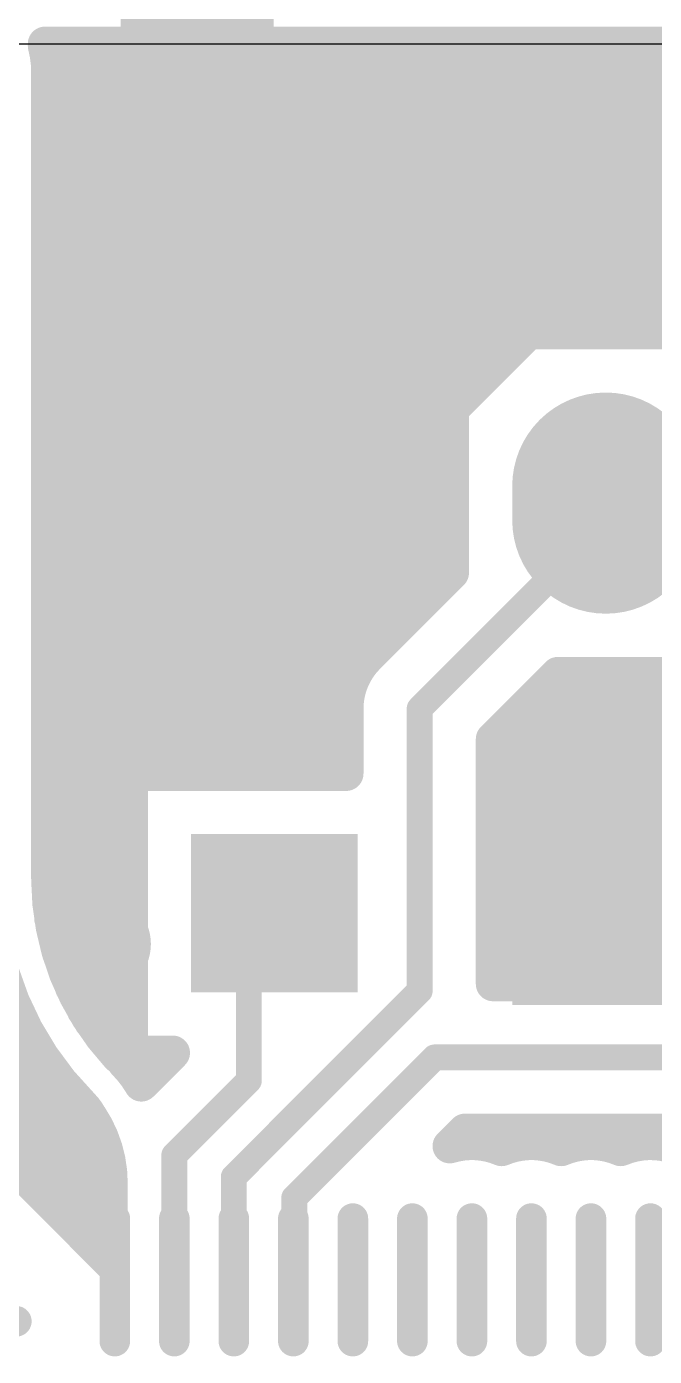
# Model space of a CAD drawing. Header units: inches. Extents: x 0 to 226, y 0 to 70.
# Drawn here: x 40.95 to 44.64, y 55.66 to 63.47 of the extents above; entities that cross this region are included whole.
import ezdxf

# ---------------------------------------------------------------- set-up
doc = ezdxf.new("R2010")
doc.units = ezdxf.units.IN
doc.layers.add('Multi-Layer', color=9, linetype='Continuous')
doc.layers.add('Top Layer', color=1, linetype='Continuous')

msp = doc.modelspace()

# ---------------------------------------------------------------- hatches: boundary and pattern name
at = {"layer": 'Top Layer'}
for points in [[(41.5002, 62.6746), (42.4002, 62.6746), (42.4002, 63.7722), (41.5002, 63.7722)], [(41.1497, 62.7913), (43.0626, 62.7913), (43.0626, 63.4722), (41.1497, 63.4722)]]:
    msp.add_hatch(color=1, dxfattribs=at).paths.add_polyline_path(points)

# ---------------------------------------------------------------- linework, layer by layer
at = {"layer": 'Multi-Layer'}
msp.add_line((29.4405, 63.3706), (48.881, 63.3706), dxfattribs=at)
at = {"layer": 'Top Layer'}
for points in [[(41.0562, 63.3706, 0.2032, 0.2032, 0), (41.1443, 63.3706, 0.2032, 0.2032, 0)], [(41.0562, 63.3591, 0.2032, 0.2032, -0.06305), (41.0759, 63.204, 0.2032, 0.2032, 0)], [(41.0665, 63.3113, 0.2032, 0.2032, 0), (41.1443, 63.3113, 0.2032, 0.2032, 0)], [(41.0832, 58.3136, 0.2032, 0.2032, 0), (41.0832, 63.3706, 0.2032, 0.2032, 0)], [(41.1443, 63.1166, 0.2032, 0.2032, 0), (41.1443, 63.3706, 0.2032, 0.2032, 0)], [(42.7555, 63.3706, 0.2032, 0.2032, 0), (48.3349, 63.3706, 0.2032, 0.2032, 0)], [(42.7555, 63.1166, 0.2032, 0.2032, 0), (42.7555, 63.3706, 0.2032, 0.2032, 0)], [(42.7555, 63.3113, 0.2032, 0.2032, 0), (48.3349, 63.3113, 0.2032, 0.2032, 0)], [(42.912, 59.7204, 0.2032, 0.2032, 0), (42.912, 63.3706, 0.2032, 0.2032, 0)], [(43.1152, 59.9302, 0.2032, 0.2032, 0), (43.1152, 63.3706, 0.2032, 0.2032, 0)], [(43.3184, 60.1334, 0.2032, 0.2032, 0), (43.3184, 63.3706, 0.2032, 0.2032, 0)], [(43.5216, 61.2982, 0.2032, 0.2032, 0), (43.5216, 63.3706, 0.2032, 0.2032, 0)], [(43.7248, 61.5014, 0.2032, 0.2032, 0), (43.7248, 63.3706, 0.2032, 0.2032, 0)], [(43.928, 61.6768, 0.2032, 0.2032, 0), (43.928, 63.3706, 0.2032, 0.2032, 0)], [(44.1312, 61.6768, 0.2032, 0.2032, 0), (44.1312, 63.3706, 0.2032, 0.2032, 0)], [(44.3344, 61.6768, 0.2032, 0.2032, 0), (44.3344, 63.3706, 0.2032, 0.2032, 0)], [(44.5376, 61.6768, 0.2032, 0.2032, 0), (44.5376, 63.3706, 0.2032, 0.2032, 0)], [(44.7408, 61.6768, 0.2032, 0.2032, 0), (44.7408, 63.3706, 0.2032, 0.2032, 0)], [(41.0759, 58.4636, 0.2032, 0.2032, 0), (41.0759, 63.204, 0.2032, 0.2032, 0)], [(41.0759, 63.1081, 0.2032, 0.2032, 0), (48.3349, 63.1081, 0.2032, 0.2032, 0)], [(41.1443, 63.1166, 0.2032, 0.2032, 0), (42.7555, 63.1166, 0.2032, 0.2032, 0)], [(41.2864, 57.6892, 0.2032, 0.2032, 0), (41.2864, 63.1166, 0.2032, 0.2032, 0)], [(41.4896, 57.418, 0.2032, 0.2032, 0), (41.4896, 63.1166, 0.2032, 0.2032, 0)], [(41.6928, 59.081, 0.2032, 0.2032, 0), (41.6928, 63.1166, 0.2032, 0.2032, 0)], [(41.896, 59.081, 0.2032, 0.2032, 0), (41.896, 63.1166, 0.2032, 0.2032, 0)], [(42.0992, 59.081, 0.2032, 0.2032, 0), (42.0992, 63.1166, 0.2032, 0.2032, 0)], [(42.3024, 59.081, 0.2032, 0.2032, 0), (42.3024, 63.1166, 0.2032, 0.2032, 0)], [(42.5056, 59.081, 0.2032, 0.2032, 0), (42.5056, 63.1166, 0.2032, 0.2032, 0)], [(42.7088, 59.081, 0.2032, 0.2032, 0), (42.7088, 63.1166, 0.2032, 0.2032, 0)], [(41.0759, 62.9049, 0.2032, 0.2032, 0), (48.3349, 62.9049, 0.2032, 0.2032, 0)], [(41.0759, 62.7017, 0.2032, 0.2032, 0), (48.3349, 62.7017, 0.2032, 0.2032, 0)], [(41.0759, 62.4985, 0.2032, 0.2032, 0), (48.3349, 62.4985, 0.2032, 0.2032, 0)], [(41.0759, 62.2953, 0.2032, 0.2032, 0), (48.3349, 62.2953, 0.2032, 0.2032, 0)], [(41.0759, 62.0921, 0.2032, 0.2032, 0), (48.3349, 62.0921, 0.2032, 0.2032, 0)], [(41.0759, 61.8889, 0.2032, 0.2032, 0), (48.3349, 61.8889, 0.2032, 0.2032, 0)], [(41.0759, 61.6857, 0.2032, 0.2032, 0), (48.3349, 61.6857, 0.2032, 0.2032, 0)], [(43.4475, 61.224, 0.2032, 0.2032, 0), (43.9003, 61.6768, 0.2032, 0.2032, 0)], [(43.9003, 61.6768, 0.2032, 0.2032, 0), (44.8059, 61.6768, 0.2032, 0.2032, 0)], [(41.0759, 61.4825, 0.2032, 0.2032, 0), (43.7059, 61.4825, 0.2032, 0.2032, 0)], [(41.0759, 61.2793, 0.2032, 0.2032, 0), (43.5027, 61.2793, 0.2032, 0.2032, 0)], [(43.4475, 60.2624, 0.2032, 0.2032, 0), (43.4475, 61.224, 0.2032, 0.2032, 0)], [(44.3531, 60.5712, 1.1, 1.1, 0), (44.3531, 60.7712, 1.1, 1.1, 0)], [(41.0759, 61.0761, 0.2032, 0.2032, 0), (43.4475, 61.0761, 0.2032, 0.2032, 0)], [(41.0759, 60.8729, 0.2032, 0.2032, 0), (43.4475, 60.8729, 0.2032, 0.2032, 0)], [(41.0759, 60.6697, 0.2032, 0.2032, 0), (43.4475, 60.6697, 0.2032, 0.2032, 0)], [(43.2588, 59.463, 0.1524, 0.1524, 0), (44.4872, 60.6914, 0.1524, 0.1524, 0)], [(41.0759, 60.4665, 0.2032, 0.2032, 0), (43.4475, 60.4665, 0.2032, 0.2032, 0)], [(41.0759, 60.2633, 0.2032, 0.2032, 0), (43.4475, 60.2633, 0.2032, 0.2032, 0)], [(42.9539, 59.7688, 0.2032, 0.2032, 0), (43.4475, 60.2624, 0.2032, 0.2032, 0)], [(41.0759, 60.0601, 0.2032, 0.2032, 0), (43.2452, 60.0601, 0.2032, 0.2032, 0)], [(41.0759, 59.8569, 0.2032, 0.2032, 0), (43.042, 59.8569, 0.2032, 0.2032, 0)], [(42.827, 59.463, 0.2032, 0.2032, -0.199327), (42.9539, 59.7688, 0.2032, 0.2032, 0)], [(42.827, 59.463, 0.2032, 0.2032, -0.198912), (42.9534, 59.7683, 0.2032, 0.2032, 0)], [(41.0759, 59.6537, 0.2032, 0.2032, 0), (42.8713, 59.6537, 0.2032, 0.2032, 0)], [(43.6906, 59.2842, 0.2032, 0.2032, 0), (44.072, 59.6656, 0.2032, 0.2032, 0)], [(44.0601, 59.6537, 0.2032, 0.2032, 0), (48.3349, 59.6537, 0.2032, 0.2032, 0)], [(44.072, 59.6656, 0.2032, 0.2032, 0), (44.8059, 59.6656, 0.2032, 0.2032, 0)], [(44.1312, 57.8447, 0.2032, 0.2032, 0), (44.1312, 59.6656, 0.2032, 0.2032, 0)], [(44.3344, 57.8447, 0.2032, 0.2032, 0), (44.3344, 59.6656, 0.2032, 0.2032, 0)], [(44.5376, 57.8447, 0.2032, 0.2032, 0), (44.5376, 59.6656, 0.2032, 0.2032, 0)], [(44.7408, 57.8447, 0.2032, 0.2032, 0), (44.7408, 59.6656, 0.2032, 0.2032, 0)], [(42.827, 59.081, 0.2032, 0.2032, 0), (42.827, 59.463, 0.2032, 0.2032, 0)], [(43.928, 57.8447, 0.2032, 0.2032, 0), (43.928, 59.5216, 0.2032, 0.2032, 0)], [(41.0759, 59.4505, 0.2032, 0.2032, 0), (42.827, 59.4505, 0.2032, 0.2032, 0)], [(43.2588, 57.8035, 0.1524, 0.1524, 0), (43.2588, 59.463, 0.1524, 0.1524, 0)], [(43.8569, 59.4505, 0.2032, 0.2032, 0), (48.3349, 59.4505, 0.2032, 0.2032, 0)], [(43.7248, 57.8447, 0.2032, 0.2032, 0), (43.7248, 59.3184, 0.2032, 0.2032, 0)], [(41.0759, 59.2473, 0.2032, 0.2032, 0), (42.827, 59.2473, 0.2032, 0.2032, 0)], [(43.6906, 57.8447, 0.2032, 0.2032, 0), (43.6906, 59.2842, 0.2032, 0.2032, 0)], [(43.6906, 59.2473, 0.2032, 0.2032, 0), (45.3475, 59.2473, 0.2032, 0.2032, 0)], [(41.5595, 59.081, 0.2032, 0.2032, 0), (42.827, 59.081, 0.2032, 0.2032, 0)], [(41.5595, 57.4398, 0.2032, 0.2032, 0), (41.5595, 59.081, 0.2032, 0.2032, 0)], [(41.0759, 59.0441, 0.2032, 0.2032, 0), (41.5595, 59.0441, 0.2032, 0.2032, 0)], [(43.6906, 59.0441, 0.2032, 0.2032, 0), (45.3475, 59.0441, 0.2032, 0.2032, 0)], [(41.0759, 58.8409, 0.2032, 0.2032, 0), (41.5595, 58.8409, 0.2032, 0.2032, 0)], [(43.6906, 58.8409, 0.2032, 0.2032, 0), (45.3475, 58.8409, 0.2032, 0.2032, 0)], [(41.0837, 56.9424, 0.7366, 0.7366, -0.198912), (40.4536, 58.4636, 0.7366, 0.7366, 0)], [(41.0759, 58.6377, 0.2032, 0.2032, 0), (41.5595, 58.6377, 0.2032, 0.2032, 0)], [(43.6906, 58.6377, 0.2032, 0.2032, 0), (45.3475, 58.6377, 0.2032, 0.2032, 0)], [(41.4837, 57.424, 0.2032, 0.2032, -0.189121), (41.0759, 58.4636, 0.2032, 0.2032, 0)], [(41.0761, 58.4345, 0.2032, 0.2032, 0), (41.5595, 58.4345, 0.2032, 0.2032, 0)], [(43.6906, 58.4345, 0.2032, 0.2032, 0), (45.3475, 58.4345, 0.2032, 0.2032, 0)], [(41.0936, 58.2313, 0.2032, 0.2032, 0), (41.5595, 58.2313, 0.2032, 0.2032, 0)], [(43.6906, 58.2313, 0.2032, 0.2032, 0), (45.3475, 58.2313, 0.2032, 0.2032, 0)], [(42.2542, 57.9825, 0.1524, 0.1524, 0), (42.5052, 58.2335, 0.1524, 0.1524, 0)], [(41.1392, 58.0281, 0.2032, 0.2032, 0), (41.5595, 58.0281, 0.2032, 0.2032, 0)], [(43.6906, 58.0281, 0.2032, 0.2032, 0), (45.3475, 58.0281, 0.2032, 0.2032, 0)], [(42.2542, 57.2765, 0.1524, 0.1524, 0), (42.2542, 57.9825, 0.1524, 0.1524, 0)], [(41.2157, 57.8249, 0.2032, 0.2032, 0), (41.5595, 57.8249, 0.2032, 0.2032, 0)], [(43.6906, 57.8447, 0.2032, 0.2032, 0), (45.2683, 57.8447, 0.2032, 0.2032, 0)], [(42.1661, 56.7109, 0.1524, 0.1524, 0), (43.2588, 57.8035, 0.1524, 0.1524, 0)], [(41.3285, 57.6217, 0.2032, 0.2032, 0), (41.5595, 57.6217, 0.2032, 0.2032, 0)], [(41.5595, 57.4398, 0.2032, 0.2032, 0), (41.8068, 57.4398, 0.2032, 0.2032, 0)], [(41.622, 57.255, 0.2032, 0.2032, 0), (41.8068, 57.4398, 0.2032, 0.2032, 0)], [(41.6928, 57.3259, 0.2032, 0.2032, 0), (41.6928, 57.4398, 0.2032, 0.2032, 0)], [(41.4892, 57.4185, 0.2032, 0.2032, 0), (41.7855, 57.4185, 0.2032, 0.2032, 0)], [(41.5237, 57.3824, 0.2032, 0.2032, -0.063513), (41.6201, 57.2579, 0.2032, 0.2032, 0)], [(42.5214, 56.5876, 0.1524, 0.1524, 0), (43.3467, 57.4129, 0.1524, 0.1524, 0)], [(43.3467, 57.4129, 0.1524, 0.1524, 0), (45.4471, 57.4129, 0.1524, 0.1524, 0)], [(41.8161, 56.8385, 0.1524, 0.1524, 0), (42.2542, 57.2765, 0.1524, 0.1524, 0)], [(41.2531, 57.1876, 0.1524, 0.1524, -0.198912), (41.4662, 56.6732, 0.1524, 0.1524, 0)], [(43.4361, 56.8916, 0.2032, 0.2032, 0), (43.5256, 56.9811, 0.2032, 0.2032, 0)], [(43.5256, 56.9811, 0.2032, 0.2032, 0), (45.4471, 56.9811, 0.2032, 0.2032, 0)], [(43.7248, 56.8818, 0.2032, 0.2032, 0), (43.7248, 56.9811, 0.2032, 0.2032, 0)], [(44.1312, 56.8901, 0.2032, 0.2032, 0), (44.1312, 56.9811, 0.2032, 0.2032, 0)], [(44.5376, 56.904, 0.2032, 0.2032, 0), (44.5376, 56.9811, 0.2032, 0.2032, 0)], [(44.7408, 56.8932, 0.2032, 0.2032, 0), (44.7408, 56.9811, 0.2032, 0.2032, 0)], [(43.4361, 56.8916, 0.2032, 0.2032, -0.176749), (43.7411, 56.8752, 0.2032, 0.2032, 0)], [(43.7411, 56.8752, 0.2032, 0.2032, -0.204583), (44.0911, 56.8752, 0.2032, 0.2032, 0)], [(44.0911, 56.8752, 0.2032, 0.2032, -0.204583), (44.4411, 56.8752, 0.2032, 0.2032, 0)], [(44.4411, 56.8752, 0.2032, 0.2032, -0.538019), (45.0617, 56.4654, 0.2032, 0.2032, 0)], [(41.1448, 56.8813, 0.1524, 0.1524, -0.198912), (41.4662, 56.1054, 0.1524, 0.1524, 0)], [(41.8161, 56.1054, 0.1524, 0.1524, 0), (41.8161, 56.8385, 0.1524, 0.1524, 0)], [(40.8495, 56.7634, 0.1524, 0.1524, 0), (41.4369, 56.176, 0.1524, 0.1524, 0)], [(41.0087, 56.7561, 0.1524, 0.1524, 0), (41.3295, 56.4352, 0.1524, 0.1524, 0)], [(41.3313, 56.8257, 0.1524, 0.1524, -0.198912), (41.4662, 56.5002, 0.1524, 0.1524, 0)], [(41.1342, 56.7439, 0.1524, 0.1524, 0), (41.2494, 56.6288, 0.1524, 0.1524, 0)], [(42.1661, 56.1054, 0.1524, 0.1524, 0), (42.1661, 56.7109, 0.1524, 0.1524, 0)], [(41.2494, 56.6288, 0.1524, 0.1524, -0.198912), (41.4662, 56.1054, 0.1524, 0.1524, 0)], [(41.4662, 56.5002, 0.1524, 0.1524, 0), (41.4662, 56.6732, 0.1524, 0.1524, 0)], [(42.5214, 56.1107, 0.1524, 0.1524, 0), (42.5214, 56.5876, 0.1524, 0.1524, 0)], [(41.4662, 55.7454, 0.18, 0.18, 0), (41.4662, 56.4654, 0.18, 0.18, 0)], [(41.4662, 56.1054, 0.1524, 0.1524, 0), (41.4662, 56.5002, 0.1524, 0.1524, 0)], [(41.8161, 55.7454, 0.18, 0.18, 0), (41.8161, 56.4654, 0.18, 0.18, 0)], [(42.1661, 55.7454, 0.18, 0.18, 0), (42.1661, 56.4654, 0.18, 0.18, 0)], [(42.5161, 55.7454, 0.18, 0.18, 0), (42.5161, 56.4654, 0.18, 0.18, 0)], [(42.8661, 55.7454, 0.18, 0.18, 0), (42.8661, 56.4654, 0.18, 0.18, 0)], [(43.2161, 55.7454, 0.18, 0.18, 0), (43.2161, 56.4654, 0.18, 0.18, 0)], [(43.5661, 55.7454, 0.18, 0.18, 0), (43.5661, 56.4654, 0.18, 0.18, 0)], [(43.9161, 55.7454, 0.18, 0.18, 0), (43.9161, 56.4654, 0.18, 0.18, 0)], [(44.2661, 55.7454, 0.18, 0.18, 0), (44.2661, 56.4654, 0.18, 0.18, 0)], [(44.6161, 55.7454, 0.18, 0.18, 0), (44.6161, 56.4654, 0.18, 0.18, 0)], [(41.3295, 56.4352, 0.1524, 0.1524, -0.198912), (41.4662, 56.1054, 0.1524, 0.1524, 0)], [(41.4369, 56.176, 0.1524, 0.1524, -0.198912), (41.4662, 56.1054, 0.1524, 0.1524, 0)], [(42.5161, 56.1054, 0.1524, 0.1524, 0), (42.5214, 56.1107, 0.1524, 0.1524, 0)], [(40.8871, 55.8617, 0.18, 0.18, 0), (40.1671, 55.8617, 0.18, 0.18, 0)]]:
    msp.add_lwpolyline(points, format="xyseb", dxfattribs=at)
for points in [[(41.0054, 63.3706, 0.1016, 0.1016, 1), (41.107, 63.3706, 0.1016, 0.1016, 1)], [(41.0054, 63.3591, 0.1016, 0.1016, 1), (41.107, 63.3591, 0.1016, 0.1016, 1)], [(41.0157, 63.3113, 0.1016, 0.1016, 1), (41.1173, 63.3113, 0.1016, 0.1016, 1)], [(41.0324, 63.3706, 0.1016, 0.1016, 1), (41.134, 63.3706, 0.1016, 0.1016, 1)], [(41.1704, 63.1238, 0.3048, 0.3048, 1), (41.4752, 63.1238, 0.3048, 0.3048, 1)], [(41.0935, 63.3706, 0.1016, 0.1016, 1), (41.1951, 63.3706, 0.1016, 0.1016, 1)], [(41.0935, 63.3706, 0.1016, 0.1016, 1), (41.1951, 63.3706, 0.1016, 0.1016, 1)], [(41.0935, 63.3113, 0.1016, 0.1016, 1), (41.1951, 63.3113, 0.1016, 0.1016, 1)], [(42.0069, 63.1355, 0.3048, 0.3048, 1), (42.3117, 63.1355, 0.3048, 0.3048, 1)], [(42.7047, 63.3706, 0.1016, 0.1016, 1), (42.8063, 63.3706, 0.1016, 0.1016, 1)], [(42.7047, 63.3706, 0.1016, 0.1016, 1), (42.8063, 63.3706, 0.1016, 0.1016, 1)], [(42.7047, 63.3113, 0.1016, 0.1016, 1), (42.8063, 63.3113, 0.1016, 0.1016, 1)], [(42.8578, 63.1355, 0.3048, 0.3048, 1), (43.1626, 63.1355, 0.3048, 0.3048, 1)], [(42.8612, 63.3706, 0.1016, 0.1016, 1), (42.9628, 63.3706, 0.1016, 0.1016, 1)], [(43.0644, 63.3706, 0.1016, 0.1016, 1), (43.166, 63.3706, 0.1016, 0.1016, 1)], [(43.2676, 63.3706, 0.1016, 0.1016, 1), (43.3692, 63.3706, 0.1016, 0.1016, 1)], [(43.4708, 63.3706, 0.1016, 0.1016, 1), (43.5724, 63.3706, 0.1016, 0.1016, 1)], [(43.7088, 63.1355, 0.3048, 0.3048, 1), (44.0136, 63.1355, 0.3048, 0.3048, 1)], [(43.674, 63.3706, 0.1016, 0.1016, 1), (43.7756, 63.3706, 0.1016, 0.1016, 1)], [(43.8772, 63.3706, 0.1016, 0.1016, 1), (43.9788, 63.3706, 0.1016, 0.1016, 1)], [(44.0804, 63.3706, 0.1016, 0.1016, 1), (44.182, 63.3706, 0.1016, 0.1016, 1)], [(44.2836, 63.3706, 0.1016, 0.1016, 1), (44.3852, 63.3706, 0.1016, 0.1016, 1)], [(44.5598, 63.1355, 0.3048, 0.3048, 1), (44.8646, 63.1355, 0.3048, 0.3048, 1)], [(44.4868, 63.3706, 0.1016, 0.1016, 1), (44.5884, 63.3706, 0.1016, 0.1016, 1)], [(41.0251, 63.204, 0.1016, 0.1016, 1), (41.1267, 63.204, 0.1016, 0.1016, 1)], [(41.0251, 63.204, 0.1016, 0.1016, 1), (41.1267, 63.204, 0.1016, 0.1016, 1)], [(41.0251, 63.1081, 0.1016, 0.1016, 1), (41.1267, 63.1081, 0.1016, 0.1016, 1)], [(41.0935, 63.1166, 0.1016, 0.1016, 1), (41.1951, 63.1166, 0.1016, 0.1016, 1)], [(41.0935, 63.1166, 0.1016, 0.1016, 1), (41.1951, 63.1166, 0.1016, 0.1016, 1)], [(41.2356, 63.1166, 0.1016, 0.1016, 1), (41.3372, 63.1166, 0.1016, 0.1016, 1)], [(41.4388, 63.1166, 0.1016, 0.1016, 1), (41.5404, 63.1166, 0.1016, 0.1016, 1)], [(41.642, 63.1166, 0.1016, 0.1016, 1), (41.7436, 63.1166, 0.1016, 0.1016, 1)], [(41.8452, 63.1166, 0.1016, 0.1016, 1), (41.9468, 63.1166, 0.1016, 0.1016, 1)], [(42.0484, 63.1166, 0.1016, 0.1016, 1), (42.15, 63.1166, 0.1016, 0.1016, 1)], [(42.2516, 63.1166, 0.1016, 0.1016, 1), (42.3532, 63.1166, 0.1016, 0.1016, 1)], [(42.4548, 63.1166, 0.1016, 0.1016, 1), (42.5564, 63.1166, 0.1016, 0.1016, 1)], [(42.658, 63.1166, 0.1016, 0.1016, 1), (42.7596, 63.1166, 0.1016, 0.1016, 1)], [(42.7047, 63.1166, 0.1016, 0.1016, 1), (42.8063, 63.1166, 0.1016, 0.1016, 1)], [(42.7047, 63.1166, 0.1016, 0.1016, 1), (42.8063, 63.1166, 0.1016, 0.1016, 1)], [(41.0251, 62.9049, 0.1016, 0.1016, 1), (41.1267, 62.9049, 0.1016, 0.1016, 1)], [(41.0251, 62.7017, 0.1016, 0.1016, 1), (41.1267, 62.7017, 0.1016, 0.1016, 1)], [(41.0251, 62.4985, 0.1016, 0.1016, 1), (41.1267, 62.4985, 0.1016, 0.1016, 1)], [(41.1932, 62.2715, 0.3048, 0.3048, 1), (41.498, 62.2715, 0.3048, 0.3048, 1)], [(42.3277, 62.3056, 0.3048, 0.3048, 1), (42.6325, 62.3056, 0.3048, 0.3048, 1)], [(44.2581, 62.2037, 0.3556, 0.3556, 1), (44.6137, 62.2037, 0.3556, 0.3556, 1)], [(41.0251, 62.2953, 0.1016, 0.1016, 1), (41.1267, 62.2953, 0.1016, 0.1016, 1)], [(41.0251, 62.0921, 0.1016, 0.1016, 1), (41.1267, 62.0921, 0.1016, 0.1016, 1)], [(43.1426, 61.8981, 0.3048, 0.3048, 1), (43.4474, 61.8981, 0.3048, 0.3048, 1)], [(41.0251, 61.8889, 0.1016, 0.1016, 1), (41.1267, 61.8889, 0.1016, 0.1016, 1)], [(41.0251, 61.6857, 0.1016, 0.1016, 1), (41.1267, 61.6857, 0.1016, 0.1016, 1)], [(42.4929, 61.4952, 0.3048, 0.3048, 1), (42.7977, 61.4952, 0.3048, 0.3048, 1)], [(43.8495, 61.6768, 0.1016, 0.1016, 1), (43.9511, 61.6768, 0.1016, 0.1016, 1)], [(43.8495, 61.6768, 0.1016, 0.1016, 1), (43.9511, 61.6768, 0.1016, 0.1016, 1)], [(43.8772, 61.6768, 0.1016, 0.1016, 1), (43.9788, 61.6768, 0.1016, 0.1016, 1)], [(44.0804, 61.6768, 0.1016, 0.1016, 1), (44.182, 61.6768, 0.1016, 0.1016, 1)], [(44.2836, 61.6768, 0.1016, 0.1016, 1), (44.3852, 61.6768, 0.1016, 0.1016, 1)], [(44.4868, 61.6768, 0.1016, 0.1016, 1), (44.5884, 61.6768, 0.1016, 0.1016, 1)], [(41.1704, 61.3631, 0.3048, 0.3048, 1), (41.4752, 61.3631, 0.3048, 0.3048, 1)], [(43.674, 61.5014, 0.1016, 0.1016, 1), (43.7756, 61.5014, 0.1016, 0.1016, 1)], [(41.0251, 61.4825, 0.1016, 0.1016, 1), (41.1267, 61.4825, 0.1016, 0.1016, 1)], [(43.6551, 61.4825, 0.1016, 0.1016, 1), (43.7567, 61.4825, 0.1016, 0.1016, 1)], [(41.0251, 61.2793, 0.1016, 0.1016, 1), (41.1267, 61.2793, 0.1016, 0.1016, 1)], [(43.4519, 61.2793, 0.1016, 0.1016, 1), (43.5535, 61.2793, 0.1016, 0.1016, 1)], [(43.4708, 61.2982, 0.1016, 0.1016, 1), (43.5724, 61.2982, 0.1016, 0.1016, 1)], [(43.3967, 61.224, 0.1016, 0.1016, 1), (43.4983, 61.224, 0.1016, 0.1016, 1)], [(43.3967, 61.224, 0.1016, 0.1016, 1), (43.4983, 61.224, 0.1016, 0.1016, 1)], [(44.0781, 60.7712, 0.55, 0.55, 1), (44.6281, 60.7712, 0.55, 0.55, 1)], [(41.0251, 61.0761, 0.1016, 0.1016, 1), (41.1267, 61.0761, 0.1016, 0.1016, 1)], [(43.3967, 61.0761, 0.1016, 0.1016, 1), (43.4983, 61.0761, 0.1016, 0.1016, 1)], [(44.0781, 60.5712, 0.55, 0.55, 1), (44.6281, 60.5712, 0.55, 0.55, 1)], [(41.0251, 60.8729, 0.1016, 0.1016, 1), (41.1267, 60.8729, 0.1016, 0.1016, 1)], [(43.3967, 60.8729, 0.1016, 0.1016, 1), (43.4983, 60.8729, 0.1016, 0.1016, 1)], [(42.0785, 60.5739, 0.3556, 0.3556, 1), (42.4341, 60.5739, 0.3556, 0.3556, 1)], [(41.1704, 60.5421, 0.3048, 0.3048, 1), (41.4752, 60.5421, 0.3048, 0.3048, 1)], [(41.0251, 60.6697, 0.1016, 0.1016, 1), (41.1267, 60.6697, 0.1016, 0.1016, 1)], [(43.3967, 60.6697, 0.1016, 0.1016, 1), (43.4983, 60.6697, 0.1016, 0.1016, 1)], [(44.4491, 60.6914, 0.0762, 0.0762, 1), (44.5253, 60.6914, 0.0762, 0.0762, 1)], [(41.0251, 60.4665, 0.1016, 0.1016, 1), (41.1267, 60.4665, 0.1016, 0.1016, 1)], [(43.3967, 60.4665, 0.1016, 0.1016, 1), (43.4983, 60.4665, 0.1016, 0.1016, 1)], [(41.0251, 60.2633, 0.1016, 0.1016, 1), (41.1267, 60.2633, 0.1016, 0.1016, 1)], [(43.3967, 60.2633, 0.1016, 0.1016, 1), (43.4983, 60.2633, 0.1016, 0.1016, 1)], [(43.3967, 60.2624, 0.1016, 0.1016, 1), (43.4983, 60.2624, 0.1016, 0.1016, 1)], [(43.3967, 60.2624, 0.1016, 0.1016, 1), (43.4983, 60.2624, 0.1016, 0.1016, 1)], [(43.2676, 60.1334, 0.1016, 0.1016, 1), (43.3692, 60.1334, 0.1016, 0.1016, 1)], [(41.0251, 60.0601, 0.1016, 0.1016, 1), (41.1267, 60.0601, 0.1016, 0.1016, 1)], [(43.1944, 60.0601, 0.1016, 0.1016, 1), (43.296, 60.0601, 0.1016, 0.1016, 1)], [(41.0251, 59.8569, 0.1016, 0.1016, 1), (41.1267, 59.8569, 0.1016, 0.1016, 1)], [(41.1704, 59.7212, 0.3048, 0.3048, 1), (41.4752, 59.7212, 0.3048, 0.3048, 1)], [(42.9912, 59.8569, 0.1016, 0.1016, 1), (43.0928, 59.8569, 0.1016, 0.1016, 1)], [(43.0644, 59.9302, 0.1016, 0.1016, 1), (43.166, 59.9302, 0.1016, 0.1016, 1)], [(42.8612, 59.7204, 0.1016, 0.1016, 1), (42.9628, 59.7204, 0.1016, 0.1016, 1)], [(42.9026, 59.7683, 0.1016, 0.1016, 1), (43.0042, 59.7683, 0.1016, 0.1016, 1)], [(42.9031, 59.7688, 0.1016, 0.1016, 1), (43.0047, 59.7688, 0.1016, 0.1016, 1)], [(42.9031, 59.7688, 0.1016, 0.1016, 1), (43.0047, 59.7688, 0.1016, 0.1016, 1)], [(41.0251, 59.6537, 0.1016, 0.1016, 1), (41.1267, 59.6537, 0.1016, 0.1016, 1)], [(42.8205, 59.6537, 0.1016, 0.1016, 1), (42.9221, 59.6537, 0.1016, 0.1016, 1)], [(44.0093, 59.6537, 0.1016, 0.1016, 1), (44.1109, 59.6537, 0.1016, 0.1016, 1)], [(44.0212, 59.6656, 0.1016, 0.1016, 1), (44.1228, 59.6656, 0.1016, 0.1016, 1)], [(44.0212, 59.6656, 0.1016, 0.1016, 1), (44.1228, 59.6656, 0.1016, 0.1016, 1)], [(44.0804, 59.6656, 0.1016, 0.1016, 1), (44.182, 59.6656, 0.1016, 0.1016, 1)], [(44.2836, 59.6656, 0.1016, 0.1016, 1), (44.3852, 59.6656, 0.1016, 0.1016, 1)], [(44.4868, 59.6656, 0.1016, 0.1016, 1), (44.5884, 59.6656, 0.1016, 0.1016, 1)], [(42.7762, 59.463, 0.1016, 0.1016, 1), (42.8778, 59.463, 0.1016, 0.1016, 1)], [(42.7762, 59.463, 0.1016, 0.1016, 1), (42.8778, 59.463, 0.1016, 0.1016, 1)], [(42.7762, 59.463, 0.1016, 0.1016, 1), (42.8778, 59.463, 0.1016, 0.1016, 1)], [(43.8772, 59.5216, 0.1016, 0.1016, 1), (43.9788, 59.5216, 0.1016, 0.1016, 1)], [(44.19, 59.3, 0.3048, 0.3048, 1), (44.4948, 59.3, 0.3048, 0.3048, 1)], [(41.0251, 59.4505, 0.1016, 0.1016, 1), (41.1267, 59.4505, 0.1016, 0.1016, 1)], [(42.7762, 59.4505, 0.1016, 0.1016, 1), (42.8778, 59.4505, 0.1016, 0.1016, 1)], [(43.2207, 59.463, 0.0762, 0.0762, 1), (43.2969, 59.463, 0.0762, 0.0762, 1)], [(43.2207, 59.463, 0.0762, 0.0762, 1), (43.2969, 59.463, 0.0762, 0.0762, 1)], [(43.8061, 59.4505, 0.1016, 0.1016, 1), (43.9077, 59.4505, 0.1016, 0.1016, 1)], [(43.674, 59.3184, 0.1016, 0.1016, 1), (43.7756, 59.3184, 0.1016, 0.1016, 1)], [(41.0251, 59.2473, 0.1016, 0.1016, 1), (41.1267, 59.2473, 0.1016, 0.1016, 1)], [(42.7762, 59.2473, 0.1016, 0.1016, 1), (42.8778, 59.2473, 0.1016, 0.1016, 1)], [(43.6398, 59.2842, 0.1016, 0.1016, 1), (43.7414, 59.2842, 0.1016, 0.1016, 1)], [(43.6398, 59.2842, 0.1016, 0.1016, 1), (43.7414, 59.2842, 0.1016, 0.1016, 1)], [(43.6398, 59.2473, 0.1016, 0.1016, 1), (43.7414, 59.2473, 0.1016, 0.1016, 1)], [(41.1704, 58.9003, 0.3048, 0.3048, 1), (41.4752, 58.9003, 0.3048, 0.3048, 1)], [(41.5087, 59.081, 0.1016, 0.1016, 1), (41.6103, 59.081, 0.1016, 0.1016, 1)], [(41.5087, 59.081, 0.1016, 0.1016, 1), (41.6103, 59.081, 0.1016, 0.1016, 1)], [(41.642, 59.081, 0.1016, 0.1016, 1), (41.7436, 59.081, 0.1016, 0.1016, 1)], [(41.8452, 59.081, 0.1016, 0.1016, 1), (41.9468, 59.081, 0.1016, 0.1016, 1)], [(42.0484, 59.081, 0.1016, 0.1016, 1), (42.15, 59.081, 0.1016, 0.1016, 1)], [(42.2516, 59.081, 0.1016, 0.1016, 1), (42.3532, 59.081, 0.1016, 0.1016, 1)], [(42.4548, 59.081, 0.1016, 0.1016, 1), (42.5564, 59.081, 0.1016, 0.1016, 1)], [(42.658, 59.081, 0.1016, 0.1016, 1), (42.7596, 59.081, 0.1016, 0.1016, 1)], [(42.7762, 59.081, 0.1016, 0.1016, 1), (42.8778, 59.081, 0.1016, 0.1016, 1)], [(42.7762, 59.081, 0.1016, 0.1016, 1), (42.8778, 59.081, 0.1016, 0.1016, 1)], [(41.0251, 59.0441, 0.1016, 0.1016, 1), (41.1267, 59.0441, 0.1016, 0.1016, 1)], [(41.5087, 59.0441, 0.1016, 0.1016, 1), (41.6103, 59.0441, 0.1016, 0.1016, 1)], [(43.6398, 59.0441, 0.1016, 0.1016, 1), (43.7414, 59.0441, 0.1016, 0.1016, 1)], [(41.0251, 58.8409, 0.1016, 0.1016, 1), (41.1267, 58.8409, 0.1016, 0.1016, 1)], [(41.5087, 58.8409, 0.1016, 0.1016, 1), (41.6103, 58.8409, 0.1016, 0.1016, 1)], [(43.6398, 58.8409, 0.1016, 0.1016, 1), (43.7414, 58.8409, 0.1016, 0.1016, 1)], [(41.0251, 58.6377, 0.1016, 0.1016, 1), (41.1267, 58.6377, 0.1016, 0.1016, 1)], [(41.5087, 58.6377, 0.1016, 0.1016, 1), (41.6103, 58.6377, 0.1016, 0.1016, 1)], [(43.6398, 58.6377, 0.1016, 0.1016, 1), (43.7414, 58.6377, 0.1016, 0.1016, 1)], [(41.0251, 58.4636, 0.1016, 0.1016, 1), (41.1267, 58.4636, 0.1016, 0.1016, 1)], [(41.0251, 58.4636, 0.1016, 0.1016, 1), (41.1267, 58.4636, 0.1016, 0.1016, 1)], [(41.0253, 58.4345, 0.1016, 0.1016, 1), (41.1269, 58.4345, 0.1016, 0.1016, 1)], [(41.5087, 58.4345, 0.1016, 0.1016, 1), (41.6103, 58.4345, 0.1016, 0.1016, 1)], [(43.6398, 58.4345, 0.1016, 0.1016, 1), (43.7414, 58.4345, 0.1016, 0.1016, 1)], [(41.0324, 58.3136, 0.1016, 0.1016, 1), (41.134, 58.3136, 0.1016, 0.1016, 1)], [(41.0428, 58.2313, 0.1016, 0.1016, 1), (41.1444, 58.2313, 0.1016, 0.1016, 1)], [(41.2212, 58.0794, 0.3048, 0.3048, 1), (41.526, 58.0794, 0.3048, 0.3048, 1)], [(41.5087, 58.2313, 0.1016, 0.1016, 1), (41.6103, 58.2313, 0.1016, 0.1016, 1)], [(43.6398, 58.2313, 0.1016, 0.1016, 1), (43.7414, 58.2313, 0.1016, 0.1016, 1)], [(42.4671, 58.2335, 0.0762, 0.0762, 1), (42.5433, 58.2335, 0.0762, 0.0762, 1)], [(41.0884, 58.0281, 0.1016, 0.1016, 1), (41.19, 58.0281, 0.1016, 0.1016, 1)], [(41.5087, 58.0281, 0.1016, 0.1016, 1), (41.6103, 58.0281, 0.1016, 0.1016, 1)], [(43.6398, 58.0281, 0.1016, 0.1016, 1), (43.7414, 58.0281, 0.1016, 0.1016, 1)], [(42.2161, 57.9825, 0.0762, 0.0762, 1), (42.2923, 57.9825, 0.0762, 0.0762, 1)], [(42.2161, 57.9825, 0.0762, 0.0762, 1), (42.2923, 57.9825, 0.0762, 0.0762, 1)], [(41.1649, 57.8249, 0.1016, 0.1016, 1), (41.2665, 57.8249, 0.1016, 0.1016, 1)], [(41.5087, 57.8249, 0.1016, 0.1016, 1), (41.6103, 57.8249, 0.1016, 0.1016, 1)], [(43.6398, 57.8447, 0.1016, 0.1016, 1), (43.7414, 57.8447, 0.1016, 0.1016, 1)], [(43.6398, 57.8447, 0.1016, 0.1016, 1), (43.7414, 57.8447, 0.1016, 0.1016, 1)], [(43.674, 57.8447, 0.1016, 0.1016, 1), (43.7756, 57.8447, 0.1016, 0.1016, 1)], [(43.8772, 57.8447, 0.1016, 0.1016, 1), (43.9788, 57.8447, 0.1016, 0.1016, 1)], [(44.0804, 57.8447, 0.1016, 0.1016, 1), (44.182, 57.8447, 0.1016, 0.1016, 1)], [(44.2836, 57.8447, 0.1016, 0.1016, 1), (44.3852, 57.8447, 0.1016, 0.1016, 1)], [(44.4868, 57.8447, 0.1016, 0.1016, 1), (44.5884, 57.8447, 0.1016, 0.1016, 1)], [(43.2207, 57.8035, 0.0762, 0.0762, 1), (43.2969, 57.8035, 0.0762, 0.0762, 1)], [(43.2207, 57.8035, 0.0762, 0.0762, 1), (43.2969, 57.8035, 0.0762, 0.0762, 1)], [(41.2356, 57.6892, 0.1016, 0.1016, 1), (41.3372, 57.6892, 0.1016, 0.1016, 1)], [(41.2777, 57.6217, 0.1016, 0.1016, 1), (41.3793, 57.6217, 0.1016, 0.1016, 1)], [(41.5087, 57.6217, 0.1016, 0.1016, 1), (41.6103, 57.6217, 0.1016, 0.1016, 1)], [(41.5087, 57.4398, 0.1016, 0.1016, 1), (41.6103, 57.4398, 0.1016, 0.1016, 1)], [(41.5087, 57.4398, 0.1016, 0.1016, 1), (41.6103, 57.4398, 0.1016, 0.1016, 1)], [(41.642, 57.4398, 0.1016, 0.1016, 1), (41.7436, 57.4398, 0.1016, 0.1016, 1)], [(41.756, 57.4398, 0.1016, 0.1016, 1), (41.8576, 57.4398, 0.1016, 0.1016, 1)], [(41.756, 57.4398, 0.1016, 0.1016, 1), (41.8576, 57.4398, 0.1016, 0.1016, 1)], [(41.4329, 57.424, 0.1016, 0.1016, 1), (41.5345, 57.424, 0.1016, 0.1016, 1)], [(41.4384, 57.4185, 0.1016, 0.1016, 1), (41.54, 57.4185, 0.1016, 0.1016, 1)], [(41.4388, 57.418, 0.1016, 0.1016, 1), (41.5404, 57.418, 0.1016, 0.1016, 1)], [(41.4729, 57.3824, 0.1016, 0.1016, 1), (41.5745, 57.3824, 0.1016, 0.1016, 1)], [(41.7347, 57.4185, 0.1016, 0.1016, 1), (41.8363, 57.4185, 0.1016, 0.1016, 1)], [(43.3086, 57.4129, 0.0762, 0.0762, 1), (43.3848, 57.4129, 0.0762, 0.0762, 1)], [(43.3086, 57.4129, 0.0762, 0.0762, 1), (43.3848, 57.4129, 0.0762, 0.0762, 1)], [(41.642, 57.3259, 0.1016, 0.1016, 1), (41.7436, 57.3259, 0.1016, 0.1016, 1)], [(40.8995, 56.9424, 0.3683, 0.3683, 1), (41.2678, 56.9424, 0.3683, 0.3683, 1)], [(41.5693, 57.2579, 0.1016, 0.1016, 1), (41.6709, 57.2579, 0.1016, 0.1016, 1)], [(41.5712, 57.255, 0.1016, 0.1016, 1), (41.6728, 57.255, 0.1016, 0.1016, 1)], [(42.2161, 57.2765, 0.0762, 0.0762, 1), (42.2923, 57.2765, 0.0762, 0.0762, 1)], [(42.2161, 57.2765, 0.0762, 0.0762, 1), (42.2923, 57.2765, 0.0762, 0.0762, 1)], [(41.215, 57.1876, 0.0762, 0.0762, 1), (41.2912, 57.1876, 0.0762, 0.0762, 1)], [(43.4748, 56.9811, 0.1016, 0.1016, 1), (43.5764, 56.9811, 0.1016, 0.1016, 1)], [(43.4748, 56.9811, 0.1016, 0.1016, 1), (43.5764, 56.9811, 0.1016, 0.1016, 1)], [(43.674, 56.9811, 0.1016, 0.1016, 1), (43.7756, 56.9811, 0.1016, 0.1016, 1)], [(44.0804, 56.9811, 0.1016, 0.1016, 1), (44.182, 56.9811, 0.1016, 0.1016, 1)], [(44.4868, 56.9811, 0.1016, 0.1016, 1), (44.5884, 56.9811, 0.1016, 0.1016, 1)], [(43.3853, 56.8916, 0.1016, 0.1016, 1), (43.4869, 56.8916, 0.1016, 0.1016, 1)], [(43.3853, 56.8916, 0.1016, 0.1016, 1), (43.4869, 56.8916, 0.1016, 0.1016, 1)], [(44.0804, 56.8901, 0.1016, 0.1016, 1), (44.182, 56.8901, 0.1016, 0.1016, 1)], [(44.4868, 56.904, 0.1016, 0.1016, 1), (44.5884, 56.904, 0.1016, 0.1016, 1)], [(41.1067, 56.8813, 0.0762, 0.0762, 1), (41.1829, 56.8813, 0.0762, 0.0762, 1)], [(41.778, 56.8385, 0.0762, 0.0762, 1), (41.8542, 56.8385, 0.0762, 0.0762, 1)], [(41.778, 56.8385, 0.0762, 0.0762, 1), (41.8542, 56.8385, 0.0762, 0.0762, 1)], [(43.674, 56.8818, 0.1016, 0.1016, 1), (43.7756, 56.8818, 0.1016, 0.1016, 1)], [(43.6903, 56.8752, 0.1016, 0.1016, 1), (43.7919, 56.8752, 0.1016, 0.1016, 1)], [(43.6903, 56.8752, 0.1016, 0.1016, 1), (43.7919, 56.8752, 0.1016, 0.1016, 1)], [(44.0403, 56.8752, 0.1016, 0.1016, 1), (44.1419, 56.8752, 0.1016, 0.1016, 1)], [(44.0403, 56.8752, 0.1016, 0.1016, 1), (44.1419, 56.8752, 0.1016, 0.1016, 1)], [(44.3903, 56.8752, 0.1016, 0.1016, 1), (44.4919, 56.8752, 0.1016, 0.1016, 1)], [(44.3903, 56.8752, 0.1016, 0.1016, 1), (44.4919, 56.8752, 0.1016, 0.1016, 1)], [(40.9706, 56.7561, 0.0762, 0.0762, 1), (41.0468, 56.7561, 0.0762, 0.0762, 1)], [(41.2932, 56.8257, 0.0762, 0.0762, 1), (41.3694, 56.8257, 0.0762, 0.0762, 1)], [(41.0961, 56.7439, 0.0762, 0.0762, 1), (41.1723, 56.7439, 0.0762, 0.0762, 1)], [(42.128, 56.7109, 0.0762, 0.0762, 1), (42.2042, 56.7109, 0.0762, 0.0762, 1)], [(42.128, 56.7109, 0.0762, 0.0762, 1), (42.2042, 56.7109, 0.0762, 0.0762, 1)], [(41.2113, 56.6288, 0.0762, 0.0762, 1), (41.2875, 56.6288, 0.0762, 0.0762, 1)], [(41.2113, 56.6288, 0.0762, 0.0762, 1), (41.2875, 56.6288, 0.0762, 0.0762, 1)], [(41.4281, 56.6732, 0.0762, 0.0762, 1), (41.5043, 56.6732, 0.0762, 0.0762, 1)], [(41.4281, 56.6732, 0.0762, 0.0762, 1), (41.5043, 56.6732, 0.0762, 0.0762, 1)], [(42.4833, 56.5876, 0.0762, 0.0762, 1), (42.5595, 56.5876, 0.0762, 0.0762, 1)], [(42.4833, 56.5876, 0.0762, 0.0762, 1), (42.5595, 56.5876, 0.0762, 0.0762, 1)], [(41.4212, 56.4654, 0.09, 0.09, 1), (41.5111, 56.4654, 0.09, 0.09, 1)], [(41.4281, 56.5002, 0.0762, 0.0762, 1), (41.5043, 56.5002, 0.0762, 0.0762, 1)], [(41.4281, 56.5002, 0.0762, 0.0762, 1), (41.5043, 56.5002, 0.0762, 0.0762, 1)], [(41.4281, 56.5002, 0.0762, 0.0762, 1), (41.5043, 56.5002, 0.0762, 0.0762, 1)], [(41.7712, 56.4654, 0.09, 0.09, 1), (41.8611, 56.4654, 0.09, 0.09, 1)], [(42.1212, 56.4654, 0.09, 0.09, 1), (42.2111, 56.4654, 0.09, 0.09, 1)], [(42.4711, 56.4654, 0.09, 0.09, 1), (42.5611, 56.4654, 0.09, 0.09, 1)], [(42.8211, 56.4654, 0.09, 0.09, 1), (42.9111, 56.4654, 0.09, 0.09, 1)], [(43.1711, 56.4654, 0.09, 0.09, 1), (43.2611, 56.4654, 0.09, 0.09, 1)], [(43.5211, 56.4654, 0.09, 0.09, 1), (43.6111, 56.4654, 0.09, 0.09, 1)], [(43.8711, 56.4654, 0.09, 0.09, 1), (43.9611, 56.4654, 0.09, 0.09, 1)], [(44.2211, 56.4654, 0.09, 0.09, 1), (44.3111, 56.4654, 0.09, 0.09, 1)], [(44.5711, 56.4654, 0.09, 0.09, 1), (44.6611, 56.4654, 0.09, 0.09, 1)], [(41.2914, 56.4352, 0.0762, 0.0762, 1), (41.3676, 56.4352, 0.0762, 0.0762, 1)], [(41.2914, 56.4352, 0.0762, 0.0762, 1), (41.3676, 56.4352, 0.0762, 0.0762, 1)], [(41.3988, 56.176, 0.0762, 0.0762, 1), (41.475, 56.176, 0.0762, 0.0762, 1)], [(41.3988, 56.176, 0.0762, 0.0762, 1), (41.475, 56.176, 0.0762, 0.0762, 1)], [(41.4281, 56.1054, 0.0762, 0.0762, 1), (41.5043, 56.1054, 0.0762, 0.0762, 1)], [(41.4281, 56.1054, 0.0762, 0.0762, 1), (41.5043, 56.1054, 0.0762, 0.0762, 1)], [(41.4281, 56.1054, 0.0762, 0.0762, 1), (41.5043, 56.1054, 0.0762, 0.0762, 1)], [(41.4281, 56.1054, 0.0762, 0.0762, 1), (41.5043, 56.1054, 0.0762, 0.0762, 1)], [(41.4281, 56.1054, 0.0762, 0.0762, 1), (41.5043, 56.1054, 0.0762, 0.0762, 1)], [(41.778, 56.1054, 0.0762, 0.0762, 1), (41.8542, 56.1054, 0.0762, 0.0762, 1)], [(42.128, 56.1054, 0.0762, 0.0762, 1), (42.2042, 56.1054, 0.0762, 0.0762, 1)], [(42.478, 56.1054, 0.0762, 0.0762, 1), (42.5542, 56.1054, 0.0762, 0.0762, 1)], [(42.4833, 56.1107, 0.0762, 0.0762, 1), (42.5595, 56.1107, 0.0762, 0.0762, 1)], [(42.4833, 56.1107, 0.0762, 0.0762, 1), (42.5595, 56.1107, 0.0762, 0.0762, 1)], [(40.8421, 55.8617, 0.09, 0.09, 1), (40.9321, 55.8617, 0.09, 0.09, 1)], [(41.4212, 55.7454, 0.09, 0.09, 1), (41.5111, 55.7454, 0.09, 0.09, 1)], [(41.7712, 55.7454, 0.09, 0.09, 1), (41.8611, 55.7454, 0.09, 0.09, 1)], [(42.1212, 55.7454, 0.09, 0.09, 1), (42.2111, 55.7454, 0.09, 0.09, 1)], [(42.4711, 55.7454, 0.09, 0.09, 1), (42.5611, 55.7454, 0.09, 0.09, 1)], [(42.8211, 55.7454, 0.09, 0.09, 1), (42.9111, 55.7454, 0.09, 0.09, 1)], [(43.1711, 55.7454, 0.09, 0.09, 1), (43.2611, 55.7454, 0.09, 0.09, 1)], [(43.5211, 55.7454, 0.09, 0.09, 1), (43.6111, 55.7454, 0.09, 0.09, 1)], [(43.8711, 55.7454, 0.09, 0.09, 1), (43.9611, 55.7454, 0.09, 0.09, 1)], [(44.2211, 55.7454, 0.09, 0.09, 1), (44.3111, 55.7454, 0.09, 0.09, 1)], [(44.5711, 55.7454, 0.09, 0.09, 1), (44.6611, 55.7454, 0.09, 0.09, 1)]]:
    msp.add_lwpolyline(points, format="xyseb", close=True, dxfattribs=at)
for points in [[(42.8951, 59.3354), (42.8951, 60.2654), (41.9151, 59.3354), (41.9151, 60.2654)], [(43.8031, 59.0212), (43.8031, 57.7212), (44.9031, 59.0212), (44.9031, 57.7212)], [(42.8951, 57.7954), (42.8951, 58.7254), (41.9151, 57.7954), (41.9151, 58.7254)]]:
    msp.add_solid(points, dxfattribs=at)

doc.saveas('drawing.dxf')
